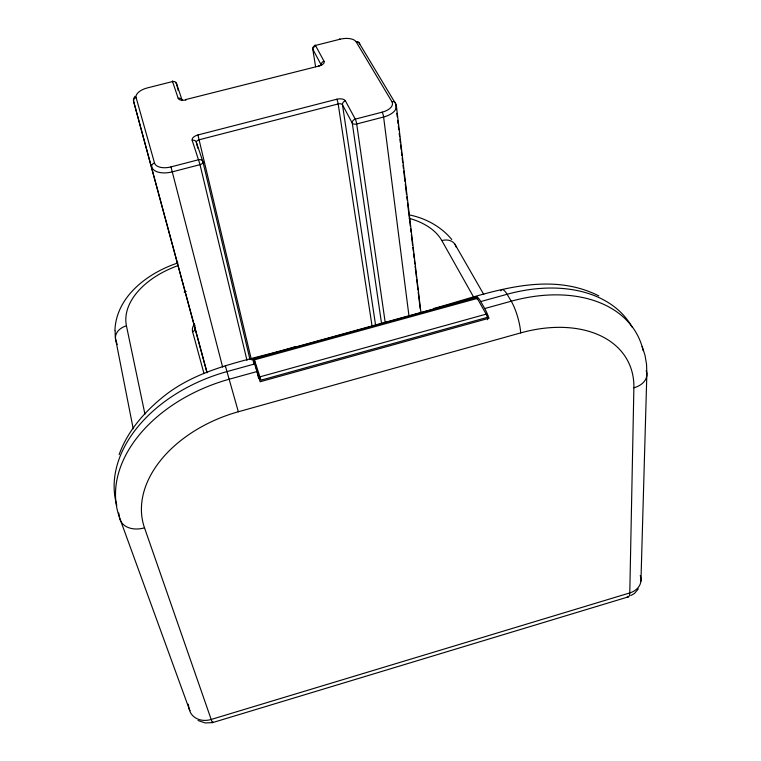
<?xml version="1.0" encoding="UTF-8"?>
<svg xmlns="http://www.w3.org/2000/svg" width="761" height="761" viewBox="0 0 761 761"><rect width="100%" height="100%" fill="white"/><g stroke="black" fill="none" stroke-linecap="round" stroke-linejoin="round"><path stroke-width="1.14" d="M172.5 81.722L172.414 81.151M646.175 370.645A22.231 14.982 2.2 0 1 633.884 387.815L629.785 592.924A19.339 4.823 70.6 0 1 627.292 596.814M640.943 581.138L646.86 373.527L646.527 364.167L644.967 355.111L642.179 346.474M114.911 330.664C116.043 296.467 147.948 272.828 177.903 262.945M185.789 100.014L185.732 99.463M119.106 454.659C127.696 430.583 145.351 410.854 165.147 395.225C202.664 366.07 251.482 360.105 295.544 346.569M638.317 588.909L634.503 593.437L630.745 595.578M628.358 596.862L212.585 722.608L205.299 722.95L198.012 720.534M212.785 721.637A19.967 1.17 75.8 0 1 211.187 719.459L144.514 527.849A118.83 81.085 -17.4 0 1 238.345 411.758L520.667 332.909A116.595 77.651 -27.1 0 1 633.884 387.815M254.098 364.595L252.728 358.812L477.033 297.009A22.992 5.004 74.1 0 1 480.752 301.556L484.719 308.547A23.153 5.07 74 0 1 489.009 318.241L260.11 381.756A23.562 0.932 74.7 0 0 257.028 371.53L229.432 379.159A139.682 96.504 -17.3 0 0 119.553 517.642L189.137 708.795A19.425 11.386 -15.5 0 0 190.155 710.65M484.719 308.547L511.24 301.213A137.094 92.471 -27.2 0 1 643.159 350.659M486.174 314.15L477.28 298.417A22.992 4.985 74.1 0 0 476.291 297.522L253.993 358.783A23.391 0.942 74.7 0 1 254.421 359.848L259.91 376.847L486.174 314.15A23.153 5.051 74 0 1 487.449 317.347L487.63 319.715M487.449 317.347L260.899 380.186A23.562 0.951 74.7 0 0 259.91 376.847M433.703 308.509C485.908 294.203 545.865 269.109 598.802 295.886M254.421 359.848L477.28 298.417M257.028 371.53L254.593 363.967L227.187 371.53A138.759 96.419 -17.3 0 0 116.804 505.371M480.752 301.556L507.102 294.279A136.2 92.414 -27.2 0 1 631.972 326.973M182.183 100.385L176.523 83.615A3.339 2.968 -15.9 0 0 172.576 81.551L147.368 87.915A13.555 6.687 -13.4 0 0 136.124 97.608L154.512 162.997A14.659 7.829 -13.6 0 0 170.987 166.897L198.65 159.724A3.672 3.111 -17.2 0 1 202.94 161.836L249.989 359.601M339.53 39.334A3.348 0.552 76.5 0 1 340.043 39.23A13.327 6.507 -9 0 1 356.186 41.893L391.877 101.632A14.411 7.581 -8.2 0 1 382.193 112.162L355.292 119.125A3.643 3.034 -30 0 0 352.267 123.101L381.537 323.415M247.002 360.4L199.867 164.072L192.181 140.328A7.153 3.767 -12.7 0 1 197.927 134.963L336.809 99.225A3.567 0.542 76 0 1 338.169 103.943L372.129 326.507M340.043 39.23L315.473 45.441L324.015 61.251A6.725 3.339 -9.6 0 1 319.173 65.979L185.789 99.548M408.6 214.773C425.209 217.969 440.961 226.388 451.777 239.534M357.023 41.598A16.637 8.152 -9 0 1 359.763 44.024L395.672 103.81L396.376 109.698M454.907 244.186L483.777 294.478M409.294 218.35A74.473 46.021 -8.4 0 1 441.818 240.571L473.884 297.561M336.819 99.234A7.077 3.691 -9.1 0 1 345.408 100.871L355.292 119.125A3.653 0.59 75.9 0 1 356.7 123.986L385.161 322.179M172.433 81.18L178.169 98.302A3.415 3.006 -16.3 0 1 182.107 100.129M197.927 134.954L251.406 359.829M117.194 344.524L115.824 340.3A89.456 56.362 -14.7 0 1 115.225 330.959M170.987 166.897L222.631 367.097M206.992 372.833L133.603 101.337A16.923 8.381 -13.4 0 1 135.049 96.267M194.464 323.967A17.636 11.225 -14.6 0 0 192.6 331.691L203.996 373.565M207.059 372.443L133.603 101.337A3.386 2.987 -11.6 0 1 136.124 97.608M238.345 411.758L225.37 365.879L225.465 366.688M178.207 90.54L176.523 83.615A3.348 1.646 -12.8 0 0 175.468 82.816M197.765 148.205L196.386 142.44A3.596 3.082 -16.9 0 0 192.181 140.328M253.993 358.783L258.588 378.322M177.094 265.96A75.643 47.144 -14.6 0 0 126.44 325.841L144.961 414.212M188.214 704.144L189.137 708.795A19.577 16.238 -27.9 0 0 211.187 719.459L629.785 592.924A19.206 15.03 8.2 0 0 640.239 575.506M133.213 428.776L115.824 340.3A14.469 11.092 -12 0 1 126.44 325.841M118.754 513.009L119.553 517.642A22.782 16.361 -21.5 0 0 144.514 527.849M315.615 66.74L312.771 49.161A3.301 1.608 -9.6 0 1 314.036 47.277M375.592 325.242L342.479 104.78A3.567 2.996 -30.4 0 1 345.427 100.861M408.933 315.634L383.601 117.004A3.643 0.666 76.1 0 0 382.193 112.162M420.881 312.058L396.433 106.198M396.804 113.237L397.223 116.766M397.651 120.305L398.07 123.834M398.355 126.193L398.774 129.722M399.202 133.261L399.62 136.79M399.906 139.149L400.324 142.678M400.609 145.037L401.171 149.746M401.456 152.105L401.875 155.634M402.16 157.993L402.721 162.702M403.007 165.061L403.425 168.59M403.71 170.949L404.976 181.546M405.261 183.905L406.526 194.502M406.812 196.861L407.23 200.39M407.515 202.749L408.781 213.346M409.066 215.705L410.331 226.302M410.617 228.661L411.035 232.191M411.32 234.55L412.586 245.147M412.871 247.506L413.29 251.035M413.575 253.394L414.136 258.103M414.422 260.462L414.84 263.991M415.125 266.35L416.391 276.947M416.676 279.306L417.941 289.903M418.227 292.262L420.196 308.757M477.033 297.009L477.233 299.358M252.728 358.812A23.391 0.923 74.7 0 1 254.593 363.967M500.824 290.807A22.944 5.47 74 0 1 507.102 294.279L511.24 301.213A23.106 5.546 73.9 0 1 520.667 332.909M441.818 240.571A14.059 10.616 -28.8 0 1 456.067 247.002M192.6 331.691A2.949 2.264 -15.3 0 0 194.854 328.733A14.716 9.351 -14.6 0 1 194.94 325.147M184.162 292.138A74.331 47.543 -14.8 0 1 186.16 291.425M185.912 99.872A6.801 3.405 -12.7 0 1 178.188 98.302M324.015 61.251A3.386 2.93 -31.5 0 0 321.247 65.018L312.771 49.161A3.32 2.892 -32 0 1 315.473 45.441A3.358 0.485 76.3 0 0 315.044 46.136M318.697 66.036A3.434 0.495 76.2 0 1 319.173 65.988M356.186 41.893A3.348 2.873 -34.9 0 1 359.763 44.024M391.877 101.632A3.615 2.987 -32.9 0 1 395.672 103.81A17.988 9.493 -8.2 0 1 383.601 117.004L356.7 123.986A3.634 1.941 -8.7 0 1 352.267 123.101L342.479 104.78A3.529 1.845 -9.1 0 0 338.179 103.953L199.249 139.739A3.567 1.883 -12.7 0 0 196.395 142.431L202.94 161.836A3.681 1.988 -12.9 0 1 200.01 164.652L172.338 171.843A18.293 9.798 -13.7 0 1 151.772 166.925A3.662 3.111 -13.4 0 1 154.512 162.997"/></g></svg>
